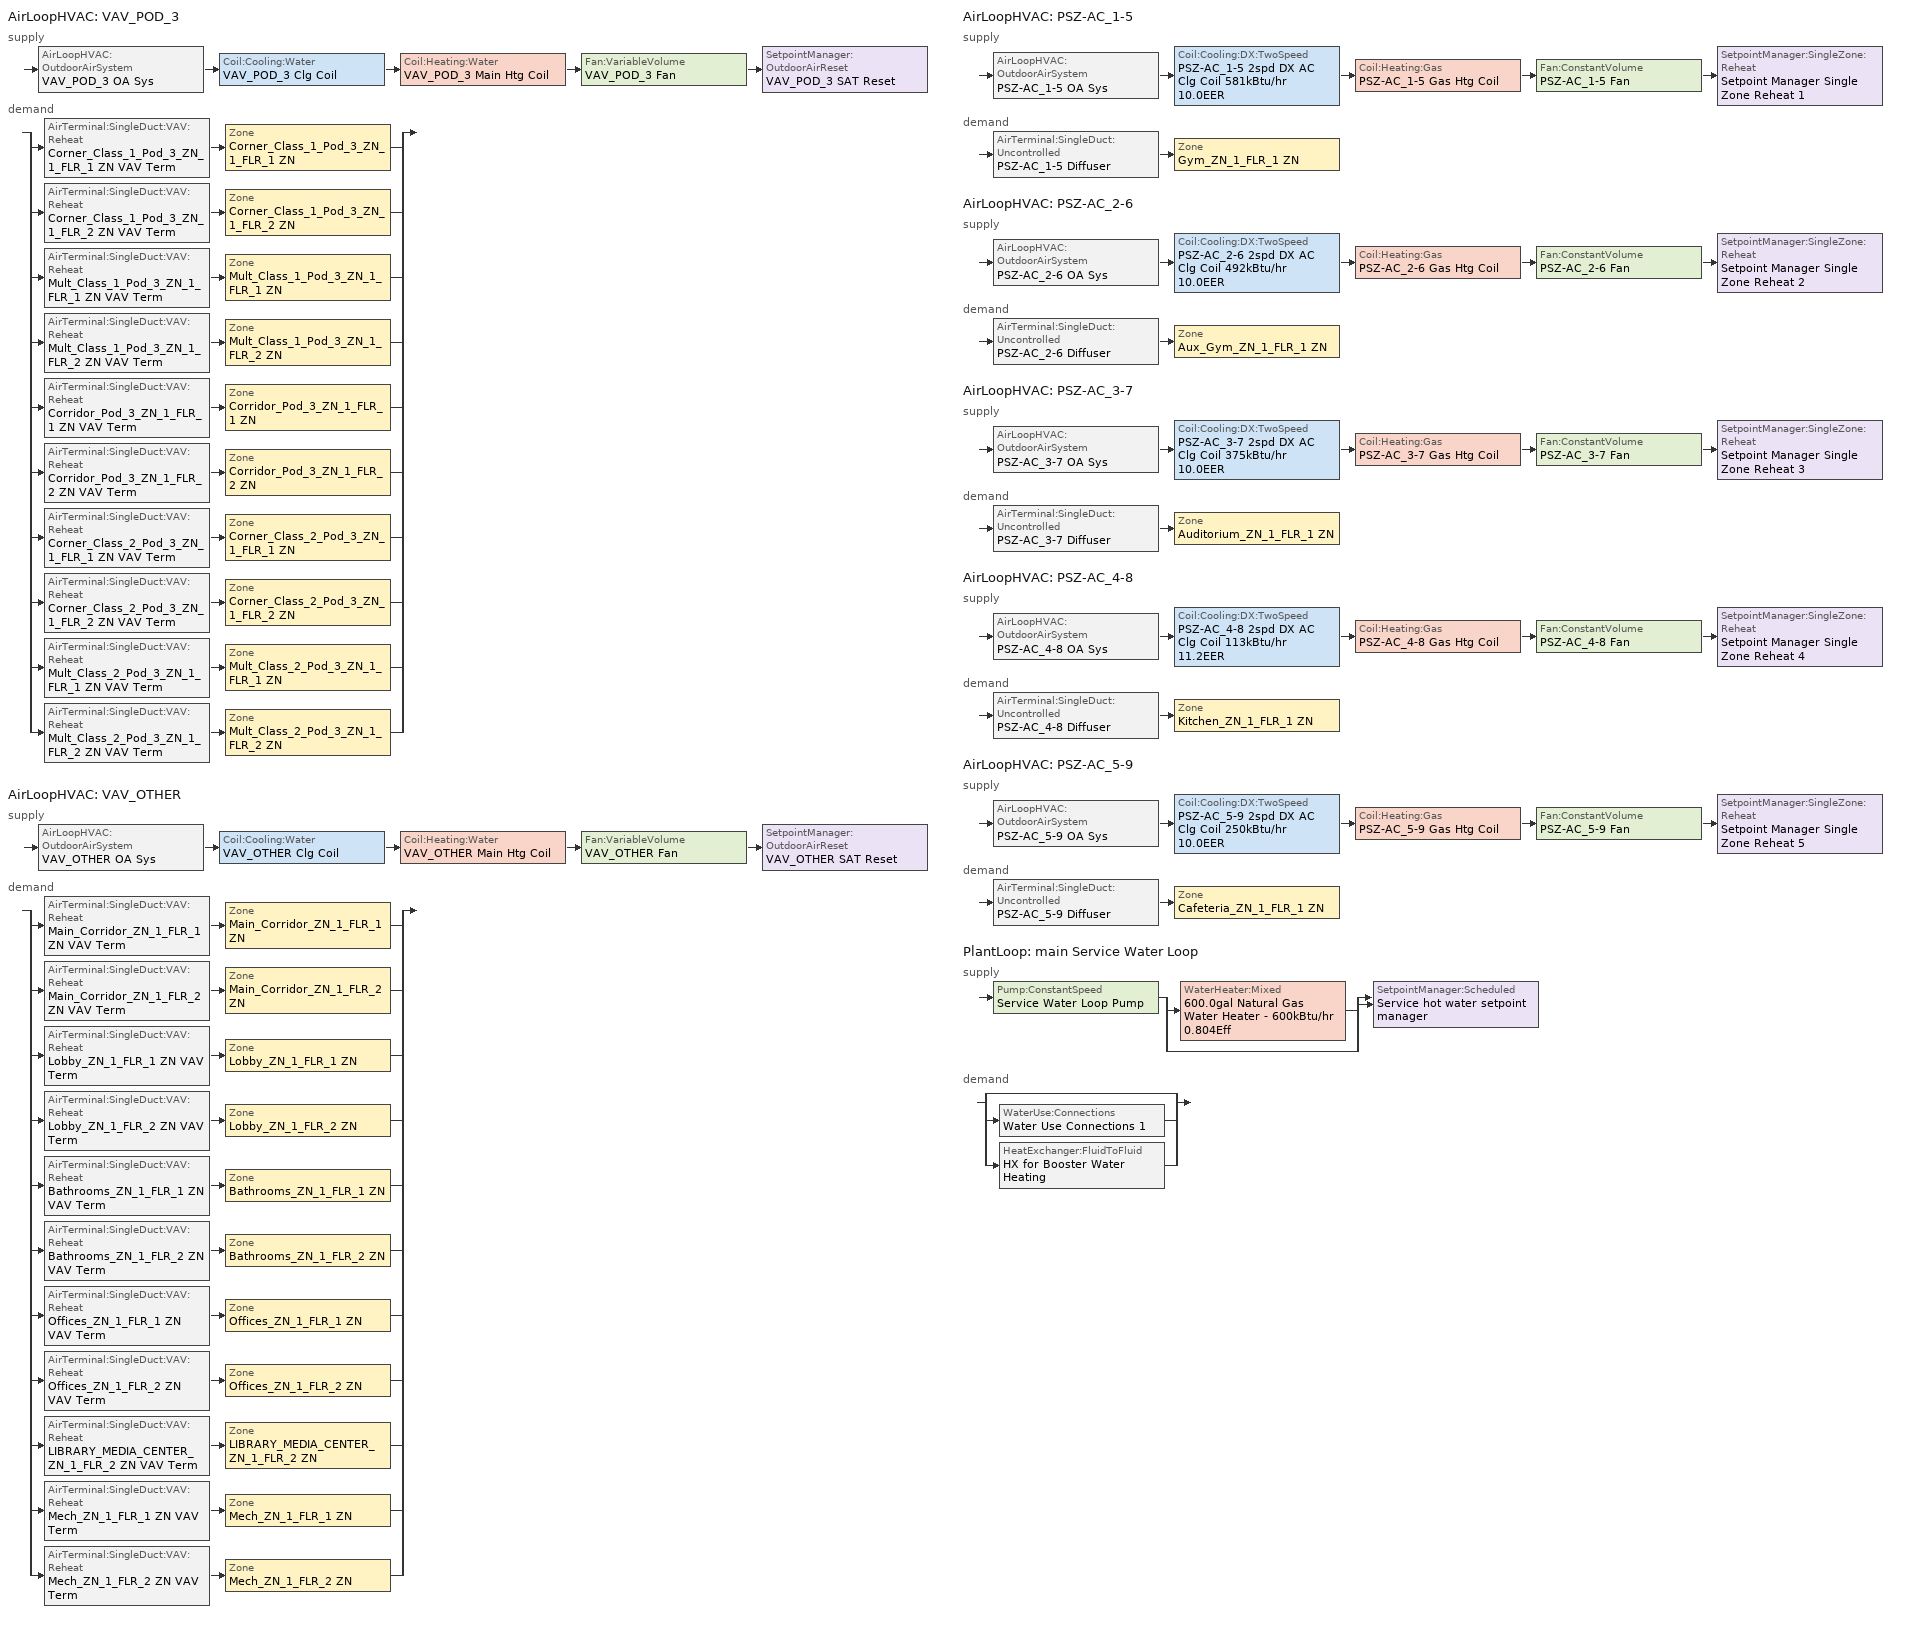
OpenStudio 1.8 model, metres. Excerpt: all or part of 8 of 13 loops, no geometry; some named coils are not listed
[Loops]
AirLoopHVAC 'VAV_POD_3'
 supply: AirLoopHVAC:OutdoorAirSystem 'VAV_POD_3 OA Sys' > Coil:Cooling:Water 'VAV_POD_3 Clg Coil' > Coil:Heating:Water 'VAV_POD_3 Main Htg Coil' > Fan:VariableVolume 'VAV_POD_3 Fan' > SetpointManager:OutdoorAirReset 'VAV_POD_3 SAT Reset'
 demand: split
  | AirTerminal:SingleDuct:VAV:Reheat 'Corner_Class_1_Pod_3_ZN_1_FLR_1 ZN VAV Term' > Zone 'Corner_Class_1_Pod_3_ZN_1_FLR_1 ZN'
  | AirTerminal:SingleDuct:VAV:Reheat 'Corner_Class_1_Pod_3_ZN_1_FLR_2 ZN VAV Term' > Zone 'Corner_Class_1_Pod_3_ZN_1_FLR_2 ZN'
  | AirTerminal:SingleDuct:VAV:Reheat 'Mult_Class_1_Pod_3_ZN_1_FLR_1 ZN VAV Term' > Zone 'Mult_Class_1_Pod_3_ZN_1_FLR_1 ZN'
  | AirTerminal:SingleDuct:VAV:Reheat 'Mult_Class_1_Pod_3_ZN_1_FLR_2 ZN VAV Term' > Zone 'Mult_Class_1_Pod_3_ZN_1_FLR_2 ZN'
  | AirTerminal:SingleDuct:VAV:Reheat 'Corridor_Pod_3_ZN_1_FLR_1 ZN VAV Term' > Zone 'Corridor_Pod_3_ZN_1_FLR_1 ZN'
  | AirTerminal:SingleDuct:VAV:Reheat 'Corridor_Pod_3_ZN_1_FLR_2 ZN VAV Term' > Zone 'Corridor_Pod_3_ZN_1_FLR_2 ZN'
  | AirTerminal:SingleDuct:VAV:Reheat 'Corner_Class_2_Pod_3_ZN_1_FLR_1 ZN VAV Term' > Zone 'Corner_Class_2_Pod_3_ZN_1_FLR_1 ZN'
  | AirTerminal:SingleDuct:VAV:Reheat 'Corner_Class_2_Pod_3_ZN_1_FLR_2 ZN VAV Term' > Zone 'Corner_Class_2_Pod_3_ZN_1_FLR_2 ZN'
  | AirTerminal:SingleDuct:VAV:Reheat 'Mult_Class_2_Pod_3_ZN_1_FLR_1 ZN VAV Term' > Zone 'Mult_Class_2_Pod_3_ZN_1_FLR_1 ZN'
  | AirTerminal:SingleDuct:VAV:Reheat 'Mult_Class_2_Pod_3_ZN_1_FLR_2 ZN VAV Term' > Zone 'Mult_Class_2_Pod_3_ZN_1_FLR_2 ZN'
AirLoopHVAC 'VAV_OTHER'
 supply: AirLoopHVAC:OutdoorAirSystem 'VAV_OTHER OA Sys' > Coil:Cooling:Water 'VAV_OTHER Clg Coil' > Coil:Heating:Water 'VAV_OTHER Main Htg Coil' > Fan:VariableVolume 'VAV_OTHER Fan' > SetpointManager:OutdoorAirReset 'VAV_OTHER SAT Reset'
 demand: split
  | AirTerminal:SingleDuct:VAV:Reheat 'Main_Corridor_ZN_1_FLR_1 ZN VAV Term' > Zone 'Main_Corridor_ZN_1_FLR_1 ZN'
  | AirTerminal:SingleDuct:VAV:Reheat 'Main_Corridor_ZN_1_FLR_2 ZN VAV Term' > Zone 'Main_Corridor_ZN_1_FLR_2 ZN'
  | AirTerminal:SingleDuct:VAV:Reheat 'Lobby_ZN_1_FLR_1 ZN VAV Term' > Zone 'Lobby_ZN_1_FLR_1 ZN'
  | AirTerminal:SingleDuct:VAV:Reheat 'Lobby_ZN_1_FLR_2 ZN VAV Term' > Zone 'Lobby_ZN_1_FLR_2 ZN'
  | AirTerminal:SingleDuct:VAV:Reheat 'Bathrooms_ZN_1_FLR_1 ZN VAV Term' > Zone 'Bathrooms_ZN_1_FLR_1 ZN'
  | AirTerminal:SingleDuct:VAV:Reheat 'Bathrooms_ZN_1_FLR_2 ZN VAV Term' > Zone 'Bathrooms_ZN_1_FLR_2 ZN'
  | AirTerminal:SingleDuct:VAV:Reheat 'Offices_ZN_1_FLR_1 ZN VAV Term' > Zone 'Offices_ZN_1_FLR_1 ZN'
  | AirTerminal:SingleDuct:VAV:Reheat 'Offices_ZN_1_FLR_2 ZN VAV Term' > Zone 'Offices_ZN_1_FLR_2 ZN'
  | AirTerminal:SingleDuct:VAV:Reheat 'LIBRARY_MEDIA_CENTER_ZN_1_FLR_2 ZN VAV Term' > Zone 'LIBRARY_MEDIA_CENTER_ZN_1_FLR_2 ZN'
  | AirTerminal:SingleDuct:VAV:Reheat 'Mech_ZN_1_FLR_1 ZN VAV Term' > Zone 'Mech_ZN_1_FLR_1 ZN'
  | AirTerminal:SingleDuct:VAV:Reheat 'Mech_ZN_1_FLR_2 ZN VAV Term' > Zone 'Mech_ZN_1_FLR_2 ZN'
AirLoopHVAC 'PSZ-AC_1-5'
 supply: AirLoopHVAC:OutdoorAirSystem 'PSZ-AC_1-5 OA Sys' > Coil:Cooling:DX:TwoSpeed 'PSZ-AC_1-5 2spd DX AC Clg Coil 581kBtu/hr 10.0EER' > Coil:Heating:Gas 'PSZ-AC_1-5 Gas Htg Coil' > Fan:ConstantVolume 'PSZ-AC_1-5 Fan' > SetpointManager:SingleZone:Reheat 'Setpoint Manager Single Zone Reheat 1'
 demand: AirTerminal:SingleDuct:Uncontrolled 'PSZ-AC_1-5 Diffuser' > Zone 'Gym_ZN_1_FLR_1 ZN'
AirLoopHVAC 'PSZ-AC_2-6'
 supply: AirLoopHVAC:OutdoorAirSystem 'PSZ-AC_2-6 OA Sys' > Coil:Cooling:DX:TwoSpeed 'PSZ-AC_2-6 2spd DX AC Clg Coil 492kBtu/hr 10.0EER' > Coil:Heating:Gas 'PSZ-AC_2-6 Gas Htg Coil' > Fan:ConstantVolume 'PSZ-AC_2-6 Fan' > SetpointManager:SingleZone:Reheat 'Setpoint Manager Single Zone Reheat 2'
 demand: AirTerminal:SingleDuct:Uncontrolled 'PSZ-AC_2-6 Diffuser' > Zone 'Aux_Gym_ZN_1_FLR_1 ZN'
AirLoopHVAC 'PSZ-AC_3-7'
 supply: AirLoopHVAC:OutdoorAirSystem 'PSZ-AC_3-7 OA Sys' > Coil:Cooling:DX:TwoSpeed 'PSZ-AC_3-7 2spd DX AC Clg Coil 375kBtu/hr 10.0EER' > Coil:Heating:Gas 'PSZ-AC_3-7 Gas Htg Coil' > Fan:ConstantVolume 'PSZ-AC_3-7 Fan' > SetpointManager:SingleZone:Reheat 'Setpoint Manager Single Zone Reheat 3'
 demand: AirTerminal:SingleDuct:Uncontrolled 'PSZ-AC_3-7 Diffuser' > Zone 'Auditorium_ZN_1_FLR_1 ZN'
AirLoopHVAC 'PSZ-AC_4-8'
 supply: AirLoopHVAC:OutdoorAirSystem 'PSZ-AC_4-8 OA Sys' > Coil:Cooling:DX:TwoSpeed 'PSZ-AC_4-8 2spd DX AC Clg Coil 113kBtu/hr 11.2EER' > Coil:Heating:Gas 'PSZ-AC_4-8 Gas Htg Coil' > Fan:ConstantVolume 'PSZ-AC_4-8 Fan' > SetpointManager:SingleZone:Reheat 'Setpoint Manager Single Zone Reheat 4'
 demand: AirTerminal:SingleDuct:Uncontrolled 'PSZ-AC_4-8 Diffuser' > Zone 'Kitchen_ZN_1_FLR_1 ZN'
AirLoopHVAC 'PSZ-AC_5-9'
 supply: AirLoopHVAC:OutdoorAirSystem 'PSZ-AC_5-9 OA Sys' > Coil:Cooling:DX:TwoSpeed 'PSZ-AC_5-9 2spd DX AC Clg Coil 250kBtu/hr 10.0EER' > Coil:Heating:Gas 'PSZ-AC_5-9 Gas Htg Coil' > Fan:ConstantVolume 'PSZ-AC_5-9 Fan' > SetpointManager:SingleZone:Reheat 'Setpoint Manager Single Zone Reheat 5'
 demand: AirTerminal:SingleDuct:Uncontrolled 'PSZ-AC_5-9 Diffuser' > Zone 'Cafeteria_ZN_1_FLR_1 ZN'
PlantLoop 'main Service Water Loop'
 supply: Pump:ConstantSpeed 'Service Water Loop Pump' > split
  | WaterHeater:Mixed '600.0gal Natural Gas Water Heater - 600kBtu/hr 0.804Eff'
  | bypass
  join > SetpointManager:Scheduled 'Service hot water setpoint manager'
 demand: split
  | bypass
  | WaterUse:Connections 'Water Use Connections 1'
  | HeatExchanger:FluidToFluid 'HX for Booster Water Heating'
[Sizing:Zone] Zone Cooling Design Supply Air Temperature {C}=12.8; Zone Heating Design Supply Air Temperature {C}=40; Zone Cooling Design Supply Air Humidity Ratio {kg-H2O/kg-air}=0.0085; Zone Heating Design Supply Air Humidity Ratio {kg-H2O/kg-air}=0.008; Cooling Design Air Flow Method=DesignDay; Heating Design Air Flow Method=DesignDay
Offices_ZN_1_FLR_1 ZN; Lobby_ZN_1_FLR_2 ZN; Corridor_Pod_3_ZN_1_FLR_2 ZN; Mult_Class_2_Pod_3_ZN_1_FLR_1 ZN; Main_Corridor_ZN_1_FLR_2 ZN; Main_Corridor_ZN_1_FLR_1 ZN; Lobby_ZN_1_FLR_1 ZN; Mech_ZN_1_FLR_2 ZN; Cafeteria_ZN_1_FLR_1 ZN; Corridor_Pod_3_ZN_1_FLR_1 ZN; Kitchen_ZN_1_FLR_1 ZN; Gym_ZN_1_FLR_1 ZN; Offices_ZN_1_FLR_2 ZN; Mult_Class_2_Pod_3_ZN_1_FLR_2 ZN; Bathrooms_ZN_1_FLR_2 ZN; Aux_Gym_ZN_1_FLR_1 ZN; LIBRARY_MEDIA_CENTER_ZN_1_FLR_2 ZN; Auditorium_ZN_1_FLR_1 ZN; Corner_Class_1_Pod_3_ZN_1_FLR_1 ZN; Mech_ZN_1_FLR_1 ZN; Bathrooms_ZN_1_FLR_1 ZN; Mult_Class_1_Pod_3_ZN_1_FLR_1 ZN; Corner_Class_1_Pod_3_ZN_1_FLR_2 ZN; Mult_Class_1_Pod_3_ZN_1_FLR_2 ZN; Corner_Class_2_Pod_3_ZN_1_FLR_1 ZN; Corner_Class_2_Pod_3_ZN_1_FLR_2 ZN
[Zone equipment]
Offices_ZN_1_FLR_1 ZN: Offices_ZN_1_FLR_1 ZN VAV Term
Lobby_ZN_1_FLR_2 ZN: Lobby_ZN_1_FLR_2 ZN VAV Term
Corridor_Pod_3_ZN_1_FLR_2 ZN: Corridor_Pod_3_ZN_1_FLR_2 ZN VAV Term
Mult_Class_2_Pod_3_ZN_1_FLR_1 ZN: Mult_Class_2_Pod_3_ZN_1_FLR_1 ZN VAV Term
Main_Corridor_ZN_1_FLR_2 ZN: Main_Corridor_ZN_1_FLR_2 ZN VAV Term
Main_Corridor_ZN_1_FLR_1 ZN: Main_Corridor_ZN_1_FLR_1 ZN VAV Term
Lobby_ZN_1_FLR_1 ZN: Lobby_ZN_1_FLR_1 ZN VAV Term
Mech_ZN_1_FLR_2 ZN: Mech_ZN_1_FLR_2 ZN VAV Term
Cafeteria_ZN_1_FLR_1 ZN: PSZ-AC_5-9 Diffuser
Corridor_Pod_3_ZN_1_FLR_1 ZN: Corridor_Pod_3_ZN_1_FLR_1 ZN VAV Term
Kitchen_ZN_1_FLR_1 ZN: PSZ-AC_4-8 Diffuser, Kitchen_ZN_1_FLR_1 ZN Exhaust Fan
Gym_ZN_1_FLR_1 ZN: PSZ-AC_1-5 Diffuser
Offices_ZN_1_FLR_2 ZN: Offices_ZN_1_FLR_2 ZN VAV Term
Mult_Class_2_Pod_3_ZN_1_FLR_2 ZN: Mult_Class_2_Pod_3_ZN_1_FLR_2 ZN VAV Term
Bathrooms_ZN_1_FLR_2 ZN: Bathrooms_ZN_1_FLR_2 ZN VAV Term, Bathrooms_ZN_1_FLR_2 ZN Exhaust Fan
Aux_Gym_ZN_1_FLR_1 ZN: PSZ-AC_2-6 Diffuser
LIBRARY_MEDIA_CENTER_ZN_1_FLR_2 ZN: LIBRARY_MEDIA_CENTER_ZN_1_FLR_2 ZN VAV Term
Auditorium_ZN_1_FLR_1 ZN: PSZ-AC_3-7 Diffuser
Corner_Class_1_Pod_3_ZN_1_FLR_1 ZN: Corner_Class_1_Pod_3_ZN_1_FLR_1 ZN VAV Term
Mech_ZN_1_FLR_1 ZN: Mech_ZN_1_FLR_1 ZN VAV Term
Bathrooms_ZN_1_FLR_1 ZN: Bathrooms_ZN_1_FLR_1 ZN VAV Term, Bathrooms_ZN_1_FLR_1 ZN Exhaust Fan
Mult_Class_1_Pod_3_ZN_1_FLR_1 ZN: Mult_Class_1_Pod_3_ZN_1_FLR_1 ZN VAV Term
Corner_Class_1_Pod_3_ZN_1_FLR_2 ZN: Corner_Class_1_Pod_3_ZN_1_FLR_2 ZN VAV Term
Mult_Class_1_Pod_3_ZN_1_FLR_2 ZN: Mult_Class_1_Pod_3_ZN_1_FLR_2 ZN VAV Term
Corner_Class_2_Pod_3_ZN_1_FLR_1 ZN: Corner_Class_2_Pod_3_ZN_1_FLR_1 ZN VAV Term
Corner_Class_2_Pod_3_ZN_1_FLR_2 ZN: Corner_Class_2_Pod_3_ZN_1_FLR_2 ZN VAV Term
[PlantLoop]
main Service Water Loop: Maximum Loop Temperature {C}=60; Minimum Loop Temperature {C}=10; Plant Loop Volume {m3}=Autocalculate
[Sizing:Plant]
main Service Water Loop: Loop Type=Heating; Design Loop Exit Temperature {C}=60; Loop Design Temperature Difference {deltaC}=5; Sizing Option=NonCoincident; Zone Timesteps in Averaging Window=1; Coincident Sizing Factor Mode=None
[SetpointManager:Scheduled]
Service hot water setpoint manager: Control Variable=Temperature; Schedule=Service Water Loop Temp - 140.0F
[Pump:ConstantSpeed]
Service Water Loop Pump: Rated Flow Rate {m3/s}=autosize; Rated Pump Head {Pa}=34026; Rated Power Consumption {W}=autosize; Motor Efficiency=0.3; Fraction of Motor Inefficiencies to Fluid Stream=0; Pump Control Type=Intermittent
[AirLoopHVAC] Design Supply Air Flow Rate {m3/s}=AutoSize
VAV_POD_3; VAV_OTHER; PSZ-AC_1-5; PSZ-AC_2-6; PSZ-AC_3-7; PSZ-AC_4-8; PSZ-AC_5-9
[Sizing:System] Type of Load to Size On=Sensible; Preheat Design Temperature {C}=7; Preheat Design Humidity Ratio {kg-H2O/kg-Air}=0.008; Precool Design Temperature {C}=12.8; Precool Design Humidity Ratio {kg-H2O/kg-Air}=0.008; Central Cooling Design Supply Air Temperature {C}=12.8; Sizing Option=Coincident; 100% Outdoor Air in Cooling=No; 100% Outdoor Air in Heating=No; Central Cooling Design Supply Air Humidity Ratio {kg-H2O/kg-Air}=0.0085; Central Heating Design Supply Air Humidity Ratio {kg-H2O/kg-Air}=0.008; Cooling Design Air Flow Method=DesignDay; Cooling Design Air Flow Rate {m3/s}=0; Heating Design Air Flow Method=DesignDay; Heating Design Air Flow Rate {m3/s}=0; System Outdoor Air Method=ZoneSum; Zone Maximum Outdoor Air Fraction=1; Cooling Supply Air Flow Rate Per Floor Area {m3/s-m2}=0.00996765; Cooling Fraction of Autosized Cooling Supply Air Flow Rate=1; Cooling Supply Air Flow Rate Per Unit Cooling Capacity {m3/s-W}=3.94755e-05; Heating Supply Air Flow Rate Per Floor Area {m3/s-m2}=0.00996765; Heating Fraction of Autosized Heating Supply Air Flow Rate=1; Heating Fraction of Autosized Cooling Supply Air Flow Rate=1; Heating Supply Air Flow Rate Per Unit Heating Capacity {m3/s-W}=3.15882e-05; Cooling Design Capacity Method=CoolingDesignCapacity; Cooling Design Capacity {W}=autosize; Cooling Design Capacity Per Floor Area {W/m2}=234.7; Fraction of Autosized Cooling Design Capacity=1; Heating Design Capacity Method=HeatingDesignCapacity; Heating Design Capacity {W}=autosize; Heating Design Capacity Per Floor Area {W/m2}=157; Fraction of Autosized Heating Design Capacity=1; Central Cooling Capacity Control Method=OnOff
Name | Design Outdoor Air Flow Rate {m3/s} | Minimum System Air Flow Ratio | Central Heating Design Supply Air Temperature {C}
VAV_POD_3 | 9.493504 | 0.3 | 12.8
VAV_OTHER | 4.61027 | 0.3 | 12.8
PSZ-AC_1-5; PSZ-AC_2-6; PSZ-AC_3-7; PSZ-AC_4-8; PSZ-AC_5-9 | Autosize | 1 | 40
[Fan:VariableVolume] Availability Schedule=Always On Discrete; Pressure Rise {Pa}=1389.92; Maximum Flow Rate {m3/s}=Autosize; Fan Power Minimum Flow Rate Input Method=fraction; Fan Power Minimum Flow Fraction=0.25; Fan Power Minimum Air Flow Rate {m3/s}=0; Motor In Airstream Fraction=1; Fan Power Coefficient 1=0.0407599; Fan Power Coefficient 2=0.088045; Fan Power Coefficient 3=-0.0729261; Fan Power Coefficient 4=0.94374; Fan Power Coefficient 5=0
Name | Fan Efficiency | Motor Efficiency
VAV_POD_3 Fan | 0.6084 | 0.936
VAV_OTHER Fan | 0.61165 | 0.941
[Controller:OutdoorAir] Minimum Outdoor Air Flow Rate {m3/s}=Autosize; Maximum Outdoor Air Flow Rate {m3/s}=Autosize; Economizer Control Type=DifferentialEnthalpy; Economizer Control Action Type=ModulateFlow; Economizer Maximum Limit Dry-Bulb Temperature {C}=28; Economizer Maximum Limit Enthalpy {J/kg}=64000; Economizer Minimum Limit Dry-Bulb Temperature {C}=-100; Lockout Type=NoLockout; Minimum Limit Type=FixedMinimum; Minimum Outdoor Air Schedule=SchoolSecondary MinOA_MotorizedDamper_Sched; High Humidity Control=No; Heat Recovery Bypass Control Type=BypassWhenOAFlowGreaterThanMinimum
Name | Controller Mechanical Ventilation | Maximum Fraction of Outdoor Air Schedule
VAV_POD_3 OA Controller | VAV_POD_3 Vent Controller
VAV_OTHER OA Controller | VAV_OTHER Vent Controller
PSZ-AC_1-5 OA Sys Controller | Controller Mechanical Ventilation 1 | PSZAC15maxOASch
PSZ-AC_2-6 OA Sys Controller | Controller Mechanical Ventilation 2 | PSZAC26maxOASch
PSZ-AC_3-7 OA Sys Controller | Controller Mechanical Ventilation 3 | PSZAC37maxOASch
PSZ-AC_4-8 OA Sys Controller | Controller Mechanical Ventilation 4 | PSZAC48maxOASch
PSZ-AC_5-9 OA Sys Controller | Controller Mechanical Ventilation 5 | PSZAC59maxOASch
[Controller:MechanicalVentilation] Availability Schedule=Always On Discrete; System Outdoor Air Method=ZoneSum
VAV_POD_3 Vent Controller; VAV_OTHER Vent Controller; Controller Mechanical Ventilation 1; Controller Mechanical Ventilation 2; Controller Mechanical Ventilation 3; Controller Mechanical Ventilation 4; Controller Mechanical Ventilation 5
[AirLoopHVAC:OutdoorAirSystem]
Name | Controller
VAV_POD_3 OA Sys | VAV_POD_3 OA Controller
VAV_OTHER OA Sys | VAV_OTHER OA Controller
PSZ-AC_1-5 OA Sys | PSZ-AC_1-5 OA Sys Controller
PSZ-AC_2-6 OA Sys | PSZ-AC_2-6 OA Sys Controller
PSZ-AC_3-7 OA Sys | PSZ-AC_3-7 OA Sys Controller
PSZ-AC_4-8 OA Sys | PSZ-AC_4-8 OA Sys Controller
PSZ-AC_5-9 OA Sys | PSZ-AC_5-9 OA Sys Controller
[AirTerminal:SingleDuct:VAV:Reheat] Availability Schedule=Always On Discrete; Maximum Air Flow Rate {m3/s}=Autocalculate; Zone Minimum Air Flow Input Method=Constant; Fixed Minimum Air Flow Rate {m3/s}=0; Maximum Hot Water or Steam Flow Rate {m3/s}=Autocalculate; Minimum Hot Water or Steam Flow Rate {m3/s}=0; Convergence Tolerance=0.001; Damper Heating Action=Reverse; Maximum Flow per Zone Floor Area During Reheat {m3/s-m2}=0; Maximum Flow Fraction During Reheat=0.5; Maximum Reheat Air Temperature {C}=40
Name | Constant Minimum Air Flow Fraction | Reheat Coil
Corner_Class_1_Pod_3_ZN_1_FLR_1 ZN VAV Term | 0.7 | Corner_Class_1_Pod_3_ZN_1_FLR_1 ZN Rht Coil
Corner_Class_1_Pod_3_ZN_1_FLR_2 ZN VAV Term | 0.7 | Corner_Class_1_Pod_3_ZN_1_FLR_2 ZN Rht Coil
Mult_Class_1_Pod_3_ZN_1_FLR_1 ZN VAV Term | 0.833065 | Mult_Class_1_Pod_3_ZN_1_FLR_1 ZN Rht Coil
Mult_Class_1_Pod_3_ZN_1_FLR_2 ZN VAV Term | 0.7 | Mult_Class_1_Pod_3_ZN_1_FLR_2 ZN Rht Coil
Corridor_Pod_3_ZN_1_FLR_1 ZN VAV Term | 0.242318 | Corridor_Pod_3_ZN_1_FLR_1 ZN Rht Coil
Corridor_Pod_3_ZN_1_FLR_2 ZN VAV Term | 0.2 | Corridor_Pod_3_ZN_1_FLR_2 ZN Rht Coil
Corner_Class_2_Pod_3_ZN_1_FLR_1 ZN VAV Term | 0.7 | Corner_Class_2_Pod_3_ZN_1_FLR_1 ZN Rht Coil
Corner_Class_2_Pod_3_ZN_1_FLR_2 ZN VAV Term | 0.7 | Corner_Class_2_Pod_3_ZN_1_FLR_2 ZN Rht Coil
Mult_Class_2_Pod_3_ZN_1_FLR_1 ZN VAV Term | 0.9713 | Mult_Class_2_Pod_3_ZN_1_FLR_1 ZN Rht Coil
Mult_Class_2_Pod_3_ZN_1_FLR_2 ZN VAV Term | 0.7 | Mult_Class_2_Pod_3_ZN_1_FLR_2 ZN Rht Coil
Main_Corridor_ZN_1_FLR_1 ZN VAV Term | 0.402989 | Main_Corridor_ZN_1_FLR_1 ZN Rht Coil
Main_Corridor_ZN_1_FLR_2 ZN VAV Term | 0.221472 | Main_Corridor_ZN_1_FLR_2 ZN Rht Coil
Lobby_ZN_1_FLR_1 ZN VAV Term | 0.295897 | Lobby_ZN_1_FLR_1 ZN Rht Coil
Lobby_ZN_1_FLR_2 ZN VAV Term | 0.2 | Lobby_ZN_1_FLR_2 ZN Rht Coil
Bathrooms_ZN_1_FLR_1 ZN VAV Term | 0.323126 | Bathrooms_ZN_1_FLR_1 ZN Rht Coil
Bathrooms_ZN_1_FLR_2 ZN VAV Term | 0.2 | Bathrooms_ZN_1_FLR_2 ZN Rht Coil
Offices_ZN_1_FLR_1 ZN VAV Term | 0.284677 | Offices_ZN_1_FLR_1 ZN Rht Coil
Offices_ZN_1_FLR_2 ZN VAV Term | 0.2 | Offices_ZN_1_FLR_2 ZN Rht Coil
LIBRARY_MEDIA_CENTER_ZN_1_FLR_2 ZN VAV Term | 0.7 | LIBRARY_MEDIA_CENTER_ZN_1_FLR_2 ZN Rht Coil
Mech_ZN_1_FLR_1 ZN VAV Term | 0.286398 | Mech_ZN_1_FLR_1 ZN Rht Coil
Mech_ZN_1_FLR_2 ZN VAV Term | 0.517504 | Mech_ZN_1_FLR_2 ZN Rht Coil
[SetpointManager:SingleZone:Reheat] Minimum Supply Air Temperature {C}=10; Maximum Supply Air Temperature {C}=50
Name | Control Zone
Setpoint Manager Single Zone Reheat 1 | Gym_ZN_1_FLR_1 ZN
Setpoint Manager Single Zone Reheat 2 | Aux_Gym_ZN_1_FLR_1 ZN
Setpoint Manager Single Zone Reheat 3 | Auditorium_ZN_1_FLR_1 ZN
Setpoint Manager Single Zone Reheat 4 | Kitchen_ZN_1_FLR_1 ZN
Setpoint Manager Single Zone Reheat 5 | Cafeteria_ZN_1_FLR_1 ZN
[Fan:ConstantVolume] Availability Schedule=Always On Discrete; Maximum Flow Rate {m3/s}=AutoSize
Name | Fan Efficiency | Pressure Rise {Pa} | Motor Efficiency
PSZ-AC_1-5 Fan | 0.6006 | 1018.77 | 0.924
PSZ-AC_2-6 Fan; PSZ-AC_3-7 Fan | 0.59605 | 1018.77 | 0.917
PSZ-AC_4-8 Fan | 0.56225 | 622.722 | 0.865
PSZ-AC_5-9 Fan | 0.58175 | 622.722 | 0.895
[Coil:Heating:Gas] Availability Schedule=Always On Discrete; Gas Burner Efficiency=0.8; Nominal Capacity {W}=AutoSize; Parasitic Electric Load {W}=0; Parasitic Gas Load {W}=0
PSZ-AC_1-5 Gas Htg Coil; PSZ-AC_2-6 Gas Htg Coil; PSZ-AC_3-7 Gas Htg Coil; PSZ-AC_4-8 Gas Htg Coil; PSZ-AC_5-9 Gas Htg Coil
[Coil:Cooling:DX:TwoSpeed] Availability Schedule=Always On Discrete; Rated High Speed Total Cooling Capacity {W}=Autosize; Rated High Speed Sensible Heat Ratio=Autosize; Rated High Speed Air Flow Rate {m3/s}=Autosize; Rated Low Speed Total Cooling Capacity {W}=Autosize; Rated Low Speed Sensible Heat Ratio=0.69; Condenser Type=AirCooled; High Speed Evaporative Condenser Effectiveness=0; High Speed Evaporative Condenser Air Flow Rate {m3/s}=Autosize; High Speed Evaporative Condenser Pump Rated Power Consumption {W}=Autosize; Low Speed Evaporative Condenser Effectiveness=0; Low Speed Evaporative Condenser Air Flow Rate {m3/s}=Autosize; Low Speed Evaporative Condenser Pump Rated Power Consumption {W}=Autosize; Basin Heater Capacity {W/K}=10; Basin Heater Setpoint Temperature {C}=2
Name | Rated High Speed COP {W/W} | Total Cooling Capacity Function of Temperature Curve | Total Cooling Capacity Function of Flow Fraction Curve | Energy Input Ratio Function of Temperature Curve | Energy Input Ratio Function of Flow Fraction Curve | Part Load Fraction Correlation Curve | Rated Low Speed COP {W/W} | Low Speed Total Cooling Capacity Function of Temperature Curve | Low Speed Energy Input Ratio Function of Temperature Curve
PSZ-AC_1-5 2spd DX AC Clg Coil 581kBtu/hr 10.0EER | 3.46588 | PSZ-AC_CoolCLennoxStandard10Ton_TGA120S2B_CapFT | AHU-1_CoolCStandard10Ton_CapFF | PSZ-AC_CoolCStandard10Ton_EIRFT | CoolCLennoxStandard10Ton_TGA120S2B_EIRFFF | PSZ-AC_CoolCLennoxStandard10Ton_TGA120S2B_PLR | 3.46588 | PSZ-AC_CoolCLennoxStandard10Ton_TGA120S2B_CapFT 1 | PSZ-AC_CoolCStandard10Ton_EIRFT 1
PSZ-AC_2-6 2spd DX AC Clg Coil 492kBtu/hr 10.0EER | 3.46588 | PSZ-AC_CoolCLennoxStandard10Ton_TGA120S2B_CapFT 2 | AHU-1_CoolCStandard10Ton_CapFF 1 | PSZ-AC_CoolCStandard10Ton_EIRFT 2 | CoolCLennoxStandard10Ton_TGA120S2B_EIRFFF 1 | PSZ-AC_CoolCLennoxStandard10Ton_TGA120S2B_PLR 1 | 3.46588 | PSZ-AC_CoolCLennoxStandard10Ton_TGA120S2B_CapFT 3 | PSZ-AC_CoolCStandard10Ton_EIRFT 3
PSZ-AC_3-7 2spd DX AC Clg Coil 375kBtu/hr 10.0EER | 3.46588 | PSZ-AC_CoolCLennoxStandard10Ton_TGA120S2B_CapFT 4 | AHU-1_CoolCStandard10Ton_CapFF 2 | PSZ-AC_CoolCStandard10Ton_EIRFT 4 | CoolCLennoxStandard10Ton_TGA120S2B_EIRFFF 2 | PSZ-AC_CoolCLennoxStandard10Ton_TGA120S2B_PLR 2 | 3.46588 | PSZ-AC_CoolCLennoxStandard10Ton_TGA120S2B_CapFT 5 | PSZ-AC_CoolCStandard10Ton_EIRFT 5
PSZ-AC_4-8 2spd DX AC Clg Coil 113kBtu/hr 11.2EER | 3.86542 | PSZ-Fine Storage DX Coil Cap-FT | DX Coil Cap-FF | PSZ-AC DX Coil EIR-FT | Split DX Coil EIR-FF | HPACCOOLPLFFPLR | 3.86542 | PSZ-Fine Storage DX Coil Cap-FT 1 | PSZ-AC DX Coil EIR-FT 1
PSZ-AC_5-9 2spd DX AC Clg Coil 250kBtu/hr 10.0EER | 3.46588 | PSZ-AC_CoolCLennoxStandard10Ton_TGA120S2B_CapFT 6 | AHU-1_CoolCStandard10Ton_CapFF 3 | PSZ-AC_CoolCStandard10Ton_EIRFT 6 | CoolCLennoxStandard10Ton_TGA120S2B_EIRFFF 3 | PSZ-AC_CoolCLennoxStandard10Ton_TGA120S2B_PLR 3 | 3.46588 | PSZ-AC_CoolCLennoxStandard10Ton_TGA120S2B_CapFT 7 | PSZ-AC_CoolCStandard10Ton_EIRFT 7
[AirTerminal:SingleDuct:Uncontrolled] Availability Schedule=Always On Discrete; Maximum Air Flow Rate {m3/s}=AutoSize
PSZ-AC_1-5 Diffuser; PSZ-AC_2-6 Diffuser; PSZ-AC_3-7 Diffuser; PSZ-AC_4-8 Diffuser; PSZ-AC_5-9 Diffuser
[Fan:ZoneExhaust] Fan Efficiency=0.1595; Pressure Rise {Pa}=124.544; System Availability Manager Coupling Mode=Decoupled
Name | Availability Schedule | Maximum Flow Rate {m3/s} | Flow Fraction Schedule | Balanced Exhaust Fraction Schedule
Kitchen_ZN_1_FLR_1 ZN Exhaust Fan | SchoolSecondary Kitchen_Exhaust_SCH | 2.54852 | SchoolSecondary Kitchen_Exhaust_SCH_DCV | SchoolSecondary Kitchen Exhaust Fan Balanced Exhaust Fraction Schedule
Bathrooms_ZN_1_FLR_1 ZN Exhaust Fan; Bathrooms_ZN_1_FLR_2 ZN Exhaust Fan | SchoolSecondary Hours_of_operation | 0.283168
[Refrigeration:Case] Availability Schedule=Always On Discrete; Zone=Kitchen_ZN_1_FLR_1 ZN; Rated Ambient Temperature {C}=23.8889; Rated Ambient Relative Humidity {percent}=55; Rated Total Cooling Capacity per Unit Length {W/m}=734; Case Length {m}=7.32; Latent Case Credit Curve Type=CaseTemperatureMethod; Standard Case Lighting Power per Unit Length {W/m}=33; Case Lighting Schedule=SchoolSecondary BLDG_LIGHT_SCH; Fraction of Lighting Energy to Case=1; Anti-Sweat Heater Control Type=None; Humidity at Zero Anti-Sweat Heater Energy {percent}=0; Case Height {m}=0; Fraction of Anti-Sweat Heater Energy to Case=0; Defrost Energy Correction Curve Type=None; Under Case HVAC Return Air Fraction=0; Refrigerated Case Restocking Schedule=SchoolSecondary Kitchen_ZN_1_FLR_1_Case:1_WALKINFREEZER_WalkInStockingSched
Name | Rated Latent Heat Ratio | Rated Runtime Fraction | Case Operating Temperature {C} | Latent Case Credit Curve | Standard Case Fan Power per Unit Length {W/m} | Operating Case Fan Power per Unit Length {W/m} | Case Defrost Power per Unit Length {W/m} | Case Defrost Type | Case Defrost Schedule | Case Defrost Drip-Down Schedule | Case Credit Fraction Schedule
Kitchen_ZN_1_FLR_1 ZN Walkin Freezer | 0.1 | 0.4 | -23 | Single Shelf Horizontal Latent Energy Multiplier | 68.3 | 68.3 | 410 | Electric | Refrigeration Defrost Schedule | Refrigeration Defrost DripDown Schedule | Refrigeration Case Credit Schedule
Kitchen_ZN_1_FLR_1 ZN Display Case | 0.08 | 0.85 | 2 | Single Shelf Horizontal Latent Energy Multiplier 1 | 55 | 55 | 0 | OffCycle | Refrigeration Defrost Schedule 1 |  | Refrigeration Case Credit Schedule 1
[Refrigeration:Condenser:AirCooled] Rated Subcooling Temperature Difference {deltaC}=0; Condenser Fan Speed Control Type=VariableSpeed; Rated Fan Power {W}=750; Minimum Fan Air Flow Ratio=0.25
Name | Rated Effective Total Heat Rejection Rate Curve
Refrigeration Condenser Air Cooled 1 | Refrigeration Condenser Air Cooled HR Curve
Refrigeration Condenser Air Cooled 2 | Refrigeration Condenser Air Cooled HR Curve 1
[Refrigeration:System] Minimum Condensing Temperature {C}=21; Refrigeration System Working Fluid Type=R404a; Suction Temperature Control Type=ConstantSuctionTemperature; Suction Piping Zone=Kitchen_ZN_1_FLR_1 ZN
Name | Refrigeration Condenser
Refrigeration System 1 | Refrigeration Condenser Air Cooled 1
Refrigeration System 2 | Refrigeration Condenser Air Cooled 2
[WaterHeater:Mixed]
600.0gal Natural Gas Water Heater - 600kBtu/hr 0.804Eff: Tank Volume {m3}=2.27125; Setpoint Temperature Schedule=Service Water Loop Temp - 140.0F; Deadband Temperature Difference {deltaC}=2; Maximum Temperature Limit {C}=82.2222; Heater Control Type=Cycle; Heater Maximum Capacity {W}=175843; Heater Fuel Type=NaturalGas; Heater Thermal Efficiency=0.803674; Off Cycle Parasitic Fuel Consumption Rate {W}=878.92; Off Cycle Parasitic Fuel Type=NaturalGas; Off Cycle Parasitic Heat Fraction to Tank=0.8; On Cycle Parasitic Fuel Consumption Rate {W}=878.92; On Cycle Parasitic Fuel Type=NaturalGas; On Cycle Parasitic Heat Fraction to Tank=0; Ambient Temperature Indicator=Schedule; Ambient Temperature Schedule=Water Heater Ambient Temp Schedule - 70F; Off Cycle Loss Coefficient to Ambient Temperature {W/K}=16.6129; On Cycle Loss Coefficient to Ambient Temperature {W/K}=16.6129; Use Side Effectiveness=1; Source Side Effectiveness=1; Use Side Design Flow Rate {m3/s}=autosize; Source Side Design Flow Rate {m3/s}=autosize; Indirect Water Heating Recovery Time {hr}=1.5
[WaterUse:Connections]
Water Use Connections 1: Water Use Equipment Name 1=Main Service Water Use 7.63gal/min
[WaterUse:Equipment:Definition]
Main Service Water Use Def 7.63gal/min: Peak Flow Rate {m3/s}=0.000481378; Target Temperature Schedule=Schedule Ruleset 3
[WaterUse:Equipment]
Main Service Water Use 7.63gal/min: Water Use Equipment Definition=Main Service Water Use Def 7.63gal/min; Flow Rate Fraction Schedule=SchoolSecondary BLDG_SWH_SCH
[HeatExchanger:FluidToFluid]
HX for Booster Water Heating: Loop Demand Side Design Flow Rate {m3/s}=autosize; Loop Supply Side Design Flow Rate {m3/s}=autosize; Heat Exchange Model Type=Ideal; Heat Exchanger U-Factor Times Area Value {W/K}=autosize; Control Type=UncontrolledOn; Minimum Temperature Difference to Activate Heat Exchanger {deltaC}=0.01; Heat Transfer Metering End Use Type=LoopToLoop; Component Override Cooling Control Temperature Mode=Loop; Sizing Factor=1; Operation Minimum Temperature Limit {C}=0; Operation Maximum Temperature Limit {C}=100
[SetpointManager:OutdoorAirReset] Control Variable=Temperature; Setpoint at Outdoor Low Temperature {C}=15.5778; Outdoor Low Temperature {C}=10; Setpoint at Outdoor High Temperature {C}=12.8; Outdoor High Temperature {C}=21.1111
VAV_OTHER SAT Reset; VAV_POD_3 SAT Reset
[Schedule:Ruleset]
Name | Default Day Schedule | Summer Design Day Schedule | Winter Design Day Schedule
SchoolSecondary BLDG_LIGHT_SCH | SchoolSecondary BLDG_LIGHT_SCH Default | SchoolSecondary BLDG_LIGHT_SCH Summer Design Day | SchoolSecondary BLDG_LIGHT_SCH Winter Design Day
SchoolSecondary MinOA_MotorizedDamper_Sched | SchoolSecondary MinOA_MotorizedDamper_Sched Default | SchoolSecondary MinOA_MotorizedDamper_Sched Summer Design Day | SchoolSecondary MinOA_MotorizedDamper_Sched Winter Design Day
SchoolSecondary Kitchen_Exhaust_SCH | SchoolSecondary Kitchen_Exhaust_SCH Default | SchoolSecondary Kitchen_Exhaust_SCH Summer Design Day 2 | SchoolSecondary Kitchen_Exhaust_SCH Winter Design Day
SchoolSecondary Kitchen_Exhaust_SCH_DCV | SchoolSecondary Kitchen_Exhaust_SCH_DCV Default | SchoolSecondary Kitchen_Exhaust_SCH_DCV Summer Design Day | SchoolSecondary Kitchen_Exhaust_SCH_DCV Winter Design Day
SchoolSecondary Kitchen Exhaust Fan Balanced Exhaust Fraction Schedule | SchoolSecondary Kitchen Exhaust Fan Balanced Exhaust Fraction Schedule Default | SchoolSecondary Kitchen Exhaust Fan Balanced Exhaust Fraction Schedule Summer Design Day 2 | SchoolSecondary Kitchen Exhaust Fan Balanced Exhaust Fraction Schedule Winter Design Day
SchoolSecondary Hours_of_operation | SchoolSecondary Hours_of_operation Default | SchoolSecondary Hours_of_operation Summer Design Day | SchoolSecondary Hours_of_operation Winter Design Day
Refrigeration Defrost Schedule | Refrigeration Defrost Schedule Default
Refrigeration Defrost DripDown Schedule | Refrigeration Defrost DripDown Schedule Default
Refrigeration Case Credit Schedule | Refrigeration Case Credit Schedule Default
SchoolSecondary Kitchen_ZN_1_FLR_1_Case:1_WALKINFREEZER_WalkInStockingSched | SchoolSecondary Kitchen_ZN_1_FLR_1_Case:1_WALKINFREEZER_WalkInStockingSched Default | SchoolSecondary Kitchen_ZN_1_FLR_1_Case:1_WALKINFREEZER_WalkInStockingSched Summer Design Day | SchoolSecondary Kitchen_ZN_1_FLR_1_Case:1_WALKINFREEZER_WalkInStockingSched Winter Design Day
Refrigeration Defrost Schedule 1 | Refrigeration Defrost Schedule Default 1
Refrigeration Case Credit Schedule 1 | Refrigeration Case Credit Schedule Default 1
Service Water Loop Temp - 140.0F | Service Water Loop Temp - 140.0F Default
Water Heater Ambient Temp Schedule - 70F | Water Heater Ambient Temp Schedule - 70F Default
Schedule Ruleset 3 | Schedule Day 65
SchoolSecondary BLDG_SWH_SCH | SchoolSecondary BLDG_SWH_SCH Default | SchoolSecondary BLDG_SWH_SCH Summer Design Day | SchoolSecondary BLDG_SWH_SCH Winter Design Day
PSZAC15maxOASch | PSZAC15maxOASchDefault
PSZAC26maxOASch | PSZAC26maxOASchDefault
PSZAC37maxOASch | PSZAC37maxOASchDefault
PSZAC48maxOASch | PSZAC48maxOASchDefault
PSZAC59maxOASch | PSZAC59maxOASchDefault
[Schedule:Day]
SchoolSecondary BLDG_LIGHT_SCH Default; SchoolSecondary BLDG_LIGHT_SCH Summer Design Day 2; SchoolSecondary BLDG_LIGHT_SCH Summer Design Day 4: 24, 0, 0.1773
SchoolSecondary BLDG_LIGHT_SCH Summer Design Day; SchoolSecondary Kitchen_Exhaust_SCH_DCV Default; SchoolSecondary Kitchen_Exhaust_SCH_DCV Winter Design Day; SchoolSecondary Kitchen_Exhaust_SCH_DCV Summer Design Day: 24, 0, 1
SchoolSecondary BLDG_LIGHT_SCH Summer Design Day 1; SchoolSecondary BLDG_LIGHT_SCH Summer Design Day 5: 7, 0, 0.1773, 21, 0, 0.9, 24, 0, 0.1773
SchoolSecondary BLDG_LIGHT_SCH Winter Design Day; SchoolSecondary MinOA_MotorizedDamper_Sched Default; SchoolSecondary Kitchen_Exhaust_SCH Default; SchoolSecondary Kitchen_Exhaust_SCH Summer Design Day 1; SchoolSecondary Kitchen_Exhaust_SCH Summer Design Day 4; SchoolSecondary Kitchen Exhaust Fan Balanced Exhaust Fraction Schedule Default; SchoolSecondary Kitchen Exhaust Fan Balanced Exhaust Fraction Schedule Summer Design Day 1; SchoolSecondary Kitchen Exhaust Fan Balanced Exhaust Fraction Schedule Summer Design Day 4; SchoolSecondary Hours_of_operation Default; SchoolSecondary BLDG_SWH_SCH Default; SchoolSecondary BLDG_SWH_SCH Summer Design Day 1; SchoolSecondary BLDG_SWH_SCH Summer Design Day 3; SchoolSecondary BLDG_SWH_SCH Summer Design Day 5: 24, 0, 0
SchoolSecondary BLDG_LIGHT_SCH Summer Design Day 3: 8, 0, 0.1773, 20, 0, 0.5, 24, 0, 0.1773
SchoolSecondary MinOA_MotorizedDamper_Sched Winter Design Day; SchoolSecondary MinOA_MotorizedDamper_Sched Summer Design Day; SchoolSecondary MinOA_MotorizedDamper_Sched Summer Design Day 1; SchoolSecondary Kitchen_Exhaust_SCH Winter Design Day; SchoolSecondary Kitchen_Exhaust_SCH Summer Design Day 2; SchoolSecondary Kitchen_Exhaust_SCH Summer Design Day 3; SchoolSecondary Kitchen_Exhaust_SCH Summer Design Day 5: 8, 0, 0, 21, 0, 1, 24, 0, 0
SchoolSecondary Kitchen_Exhaust_SCH Summer Design Day: 8, 0, 0, 17, 0, 1, 24, 0, 0
SchoolSecondary Kitchen Exhaust Fan Balanced Exhaust Fraction Schedule Summer Design Day: 8, 0, 0, 17, 0, 0.746296, 24, 0, 0
SchoolSecondary Kitchen Exhaust Fan Balanced Exhaust Fraction Schedule Winter Design Day; SchoolSecondary Kitchen Exhaust Fan Balanced Exhaust Fraction Schedule Summer Design Day 2; SchoolSecondary Kitchen Exhaust Fan Balanced Exhaust Fraction Schedule Summer Design Day 3; SchoolSecondary Kitchen Exhaust Fan Balanced Exhaust Fraction Schedule Summer Design Day 5: 8, 0, 0, 21, 0, 0.746296, 24, 0, 0
SchoolSecondary Hours_of_operation Winter Design Day; SchoolSecondary Hours_of_operation Summer Design Day; SchoolSecondary Hours_of_operation Summer Design Day 1: 7, 0, 0, 21, 0, 1, 24, 0, 0
Refrigeration Defrost Schedule Default: 11, 0, 0, 11, 20, 1, 23, 0, 0, 23, 20, 1, 24, 0, 0
Refrigeration Defrost DripDown Schedule Default: 11, 0, 0, 11, 30, 1, 23, 0, 0, 23, 30, 1, 24, 0, 0
Refrigeration Case Credit Schedule Default; Refrigeration Case Credit Schedule Default 1: 7, 0, 0.2, 21, 0, 0.4, 24, 0, 0.2
SchoolSecondary Kitchen_ZN_1_FLR_1_Case:1_WALKINFREEZER_WalkInStockingSched Default: 4, 0, 0, 5, 0, 725, 6, 0, 417, 7, 0, 290, 24, 0, 0
SchoolSecondary Kitchen_ZN_1_FLR_1_Case:1_WALKINFREEZER_WalkInStockingSched Winter Design Day; SchoolSecondary Kitchen_ZN_1_FLR_1_Case:1_WALKINFREEZER_WalkInStockingSched Summer Design Day; SchoolSecondary Kitchen_ZN_1_FLR_1_Case:1_WALKINFREEZER_WalkInStockingSched Summer Design Day 1: 4, 0, 0, 5, 0, 125, 6, 0, 117, 7, 0, 90, 19, 0, 0, 20, 0, 125, 21, 0, 117, 22, 0, 90, 24, 0, 0
Refrigeration Defrost Schedule Default 1: 23, 20, 1, 24, 0, 0
Service Water Loop Temp - 140.0F Default; Schedule Day 65: 24, 0, 60
Water Heater Ambient Temp Schedule - 70F Default: 24, 0, 21.1111
SchoolSecondary BLDG_SWH_SCH Summer Design Day: 7, 0, 0.05, 8, 0, 0.1, 9, 0, 0.34, 10, 0, 0.6, 11, 0, 0.63, 12, 0, 0.72, 13, 0, 0.79, 14, 0, 0.83, 15, 0, 0.61, 16, 0, 0.65, 18, 0, 0.1, 19, 0, 0.19, 20, 0, 0.25, 22, 0, 0.22, 23, 0, 0.12, 24, 0, 0.09
SchoolSecondary BLDG_SWH_SCH Summer Design Day 2; SchoolSecondary BLDG_SWH_SCH Summer Design Day 6: 8, 0, 0, 9, 0, 0.34, 10, 0, 0.6, 11, 0, 0.63, 12, 0, 0.72, 13, 0, 0.79, 14, 0, 0.83, 15, 0, 0.61, 16, 0, 0.65, 18, 0, 0.1, 19, 0, 0.19, 20, 0, 0.25, 24, 0, 0
SchoolSecondary BLDG_SWH_SCH Winter Design Day: 9, 0, 0.03, 13, 0, 0.05, 24, 0, 0.03
SchoolSecondary BLDG_SWH_SCH Summer Design Day 4: 8, 0, 0, 18, 0, 0.1, 19, 0, 0.19, 20, 0, 0.25, 24, 0, 0
PSZAC15maxOASchDefault; PSZAC26maxOASchDefault; PSZAC37maxOASchDefault; PSZAC48maxOASchDefault; PSZAC59maxOASchDefault: 24, 0, 0.7
[Schedule:Rule] Date Specification Type=DateRange
Name | Schedule Ruleset | Rule Order | Day Schedule | Apply Monday | Apply Tuesday | Apply Wednesday | Apply Thursday | Apply Friday | Start Month | Start Day | End Month | End Day | Apply Sunday | Apply Saturday
Schedule Rule 33 | SchoolSecondary BLDG_LIGHT_SCH | 4 | SchoolSecondary BLDG_LIGHT_SCH Summer Design Day 1 | Yes | Yes | Yes | Yes | Yes | 1 | 1 | 6 | 30
Schedule Rule 34 | SchoolSecondary BLDG_LIGHT_SCH | 3 | SchoolSecondary BLDG_LIGHT_SCH Summer Design Day 2 |  |  |  |  |  | 1 | 1 | 6 | 30 | Yes | Yes
Schedule Rule 35 | SchoolSecondary BLDG_LIGHT_SCH | 2 | SchoolSecondary BLDG_LIGHT_SCH Summer Design Day 3 | Yes | Yes | Yes | Yes | Yes | 7 | 1 | 9 | 1
Schedule Rule 36 | SchoolSecondary BLDG_LIGHT_SCH | 1 | SchoolSecondary BLDG_LIGHT_SCH Summer Design Day 4 |  |  |  |  |  | 7 | 1 | 9 | 1 | Yes | Yes
Schedule Rule 37 | SchoolSecondary BLDG_LIGHT_SCH | 0 | SchoolSecondary BLDG_LIGHT_SCH Summer Design Day 5 | Yes | Yes | Yes | Yes | Yes | 9 | 1 | 12 | 31
Schedule Rule 87 | SchoolSecondary MinOA_MotorizedDamper_Sched | 0 | SchoolSecondary MinOA_MotorizedDamper_Sched Summer Design Day 1 | Yes | Yes | Yes | Yes | Yes | 1 | 1 | 12 | 31
Schedule Rule 89 | SchoolSecondary Kitchen_Exhaust_SCH | 4 | SchoolSecondary Kitchen_Exhaust_SCH Summer Design Day | Yes | Yes | Yes | Yes | Yes | 1 | 1 | 6 | 30
Schedule Rule 90 | SchoolSecondary Kitchen_Exhaust_SCH | 3 | SchoolSecondary Kitchen_Exhaust_SCH Summer Design Day 1 |  |  |  |  |  | 1 | 1 | 6 | 30 | Yes | Yes
Schedule Rule 91 | SchoolSecondary Kitchen_Exhaust_SCH | 2 | SchoolSecondary Kitchen_Exhaust_SCH Summer Design Day 3 | Yes | Yes | Yes | Yes | Yes | 7 | 1 | 9 | 1
Schedule Rule 92 | SchoolSecondary Kitchen_Exhaust_SCH | 1 | SchoolSecondary Kitchen_Exhaust_SCH Summer Design Day 4 |  |  |  |  |  | 7 | 1 | 9 | 1 | Yes | Yes
Schedule Rule 93 | SchoolSecondary Kitchen_Exhaust_SCH | 0 | SchoolSecondary Kitchen_Exhaust_SCH Summer Design Day 5 | Yes | Yes | Yes | Yes | Yes | 9 | 1 | 12 | 31
Schedule Rule 94 | SchoolSecondary Kitchen Exhaust Fan Balanced Exhaust Fraction Schedule | 4 | SchoolSecondary Kitchen Exhaust Fan Balanced Exhaust Fraction Schedule Summer Design Day | Yes | Yes | Yes | Yes | Yes | 1 | 1 | 6 | 30
Schedule Rule 95 | SchoolSecondary Kitchen Exhaust Fan Balanced Exhaust Fraction Schedule | 3 | SchoolSecondary Kitchen Exhaust Fan Balanced Exhaust Fraction Schedule Summer Design Day 1 |  |  |  |  |  | 1 | 1 | 6 | 30 | Yes | Yes
Schedule Rule 96 | SchoolSecondary Kitchen Exhaust Fan Balanced Exhaust Fraction Schedule | 2 | SchoolSecondary Kitchen Exhaust Fan Balanced Exhaust Fraction Schedule Summer Design Day 3 | Yes | Yes | Yes | Yes | Yes | 7 | 1 | 9 | 1
Schedule Rule 97 | SchoolSecondary Kitchen Exhaust Fan Balanced Exhaust Fraction Schedule | 1 | SchoolSecondary Kitchen Exhaust Fan Balanced Exhaust Fraction Schedule Summer Design Day 4 |  |  |  |  |  | 7 | 1 | 9 | 1 | Yes | Yes
Schedule Rule 98 | SchoolSecondary Kitchen Exhaust Fan Balanced Exhaust Fraction Schedule | 0 | SchoolSecondary Kitchen Exhaust Fan Balanced Exhaust Fraction Schedule Summer Design Day 5 | Yes | Yes | Yes | Yes | Yes | 9 | 1 | 12 | 31
Schedule Rule 99 | SchoolSecondary Hours_of_operation | 0 | SchoolSecondary Hours_of_operation Summer Design Day 1 | Yes | Yes | Yes | Yes | Yes | 1 | 1 | 12 | 31
Schedule Rule 100 | SchoolSecondary Kitchen_ZN_1_FLR_1_Case:1_WALKINFREEZER_WalkInStockingSched | 0 | SchoolSecondary Kitchen_ZN_1_FLR_1_Case:1_WALKINFREEZER_WalkInStockingSched Summer Design Day 1 | Yes |  | Yes | Yes |  | 1 | 1 | 12 | 31 | Yes | Yes
Schedule Rule 101 | SchoolSecondary BLDG_SWH_SCH | 5 | SchoolSecondary BLDG_SWH_SCH Summer Design Day 1 |  |  |  |  |  | 1 | 1 | 6 | 15 | Yes | Yes
Schedule Rule 102 | SchoolSecondary BLDG_SWH_SCH | 4 | SchoolSecondary BLDG_SWH_SCH Summer Design Day 2 | Yes | Yes | Yes | Yes | Yes | 1 | 1 | 6 | 15
Schedule Rule 103 | SchoolSecondary BLDG_SWH_SCH | 3 | SchoolSecondary BLDG_SWH_SCH Summer Design Day 3 |  |  |  |  |  | 6 | 16 | 9 | 15 | Yes | Yes
Schedule Rule 104 | SchoolSecondary BLDG_SWH_SCH | 2 | SchoolSecondary BLDG_SWH_SCH Summer Design Day 4 | Yes | Yes | Yes | Yes | Yes | 6 | 16 | 9 | 15
Schedule Rule 105 | SchoolSecondary BLDG_SWH_SCH | 1 | SchoolSecondary BLDG_SWH_SCH Summer Design Day 5 |  |  |  |  |  | 9 | 16 | 12 | 31 |  | Yes
Schedule Rule 106 | SchoolSecondary BLDG_SWH_SCH | 0 | SchoolSecondary BLDG_SWH_SCH Summer Design Day 6 | Yes | Yes | Yes | Yes | Yes | 9 | 16 | 12 | 31
[Curve:Biquadratic]
Name | Coefficient1 Constant | Coefficient2 x | Coefficient3 x**2 | Coefficient4 y | Coefficient5 y**2 | Coefficient6 x*y | Minimum Value of x {BasedOnField A2} | Maximum Value of x {BasedOnField A2} | Minimum Value of y {BasedOnField A3} | Maximum Value of y {BasedOnField A3}
PSZ-AC_CoolCLennoxStandard10Ton_TGA120S2B_CapFT; PSZ-AC_CoolCLennoxStandard10Ton_TGA120S2B_CapFT 1; PSZ-AC_CoolCLennoxStandard10Ton_TGA120S2B_CapFT 2; PSZ-AC_CoolCLennoxStandard10Ton_TGA120S2B_CapFT 3; PSZ-AC_CoolCLennoxStandard10Ton_TGA120S2B_CapFT 4; PSZ-AC_CoolCLennoxStandard10Ton_TGA120S2B_CapFT 5; PSZ-AC_CoolCLennoxStandard10Ton_TGA120S2B_CapFT 6; PSZ-AC_CoolCLennoxStandard10Ton_TGA120S2B_CapFT 7 | 0.42415 | 0.04426 | -0.00042 | 0.00333 | -8e-005 | -0.00021 | 17 | 22 | 29 | 46
PSZ-AC_CoolCStandard10Ton_EIRFT; PSZ-AC_CoolCStandard10Ton_EIRFT 1; PSZ-AC_CoolCStandard10Ton_EIRFT 2; PSZ-AC_CoolCStandard10Ton_EIRFT 3; PSZ-AC_CoolCStandard10Ton_EIRFT 4; PSZ-AC_CoolCStandard10Ton_EIRFT 5; PSZ-AC_CoolCStandard10Ton_EIRFT 6; PSZ-AC_CoolCStandard10Ton_EIRFT 7 | 1.23649 | -0.02431 | 0.00057 | -0.01434 | 0.00063 | -0.00038 | 17 | 22 | 29 | 46
PSZ-Fine Storage DX Coil Cap-FT; PSZ-Fine Storage DX Coil Cap-FT 1 | 0.942588 | 0.00954335 | 0.00068377 | -0.0110427 | 5.249e-06 | -9.72e-06 | 12.77778 | 23.88889 | 23.88889 | 46.11111
PSZ-AC DX Coil EIR-FT; PSZ-AC DX Coil EIR-FT 1 | 0.342414 | 0.034885 | -0.0006237 | 0.00497722 | 0.000437951 | -0.000728028 | 12.77778 | 23.88889 | 23.88889 | 46.11111
[Curve:Quadratic]
Name | Coefficient1 Constant | Coefficient2 x | Coefficient3 x**2 | Minimum Value of x {BasedOnField A2} | Maximum Value of x {BasedOnField A2}
AHU-1_CoolCStandard10Ton_CapFF; AHU-1_CoolCStandard10Ton_CapFF 1; AHU-1_CoolCStandard10Ton_CapFF 2; AHU-1_CoolCStandard10Ton_CapFF 3 | 0.77136 | 0.34053 | -0.11088 | 0.75918 | 1.13877
CoolCLennoxStandard10Ton_TGA120S2B_EIRFFF; CoolCLennoxStandard10Ton_TGA120S2B_EIRFFF 1; CoolCLennoxStandard10Ton_TGA120S2B_EIRFFF 2; CoolCLennoxStandard10Ton_TGA120S2B_EIRFFF 3 | 1.2055 | -0.32953 | 0.12308 | 0.75918 | 1.13877
PSZ-AC_CoolCLennoxStandard10Ton_TGA120S2B_PLR; PSZ-AC_CoolCLennoxStandard10Ton_TGA120S2B_PLR 1; PSZ-AC_CoolCLennoxStandard10Ton_TGA120S2B_PLR 2; PSZ-AC_CoolCLennoxStandard10Ton_TGA120S2B_PLR 3 | 0.771 | 0.229 | 0 | 0 | 1
DX Coil Cap-FF | 0.8 | 0.2 | 0 | 0.5 | 1.5
Split DX Coil EIR-FF | 1.1552 | -0.1808 | 0.0256 | 0.5 | 1.5
HPACCOOLPLFFPLR | 0.85 | 0.15 | 0 | 0 | 1
[Schedule:Constant]
Always On Discrete: Value=1
[Curve:Cubic] Coefficient1 Constant=0.020376; Coefficient2 x=0.00024378; Coefficient3 x**2=1.14e-05; Coefficient4 x**3=1.811e-07; Minimum Value of x {BasedOnField A2}=-35; Maximum Value of x {BasedOnField A2}=20
Single Shelf Horizontal Latent Energy Multiplier; Single Shelf Horizontal Latent Energy Multiplier 1
[Curve:Linear] Coefficient1 Constant=0; Coefficient2 x=22000; Minimum Value of x {BasedOnField A2}=5; Maximum Value of x {BasedOnField A2}=22.2
Refrigeration Condenser Air Cooled HR Curve; Refrigeration Condenser Air Cooled HR Curve 1
